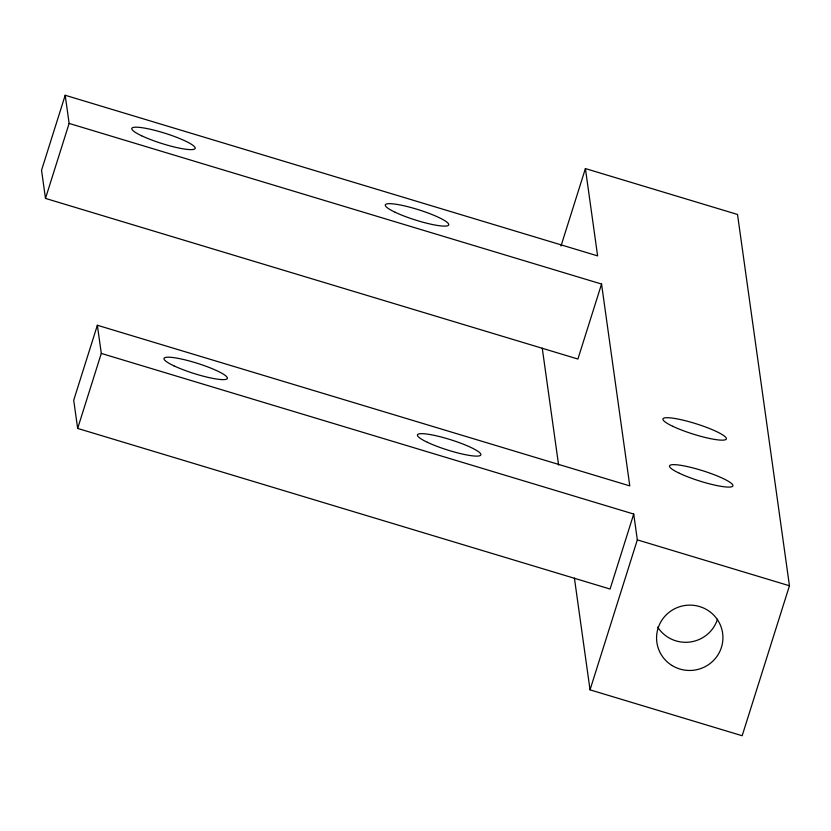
<?xml version="1.0" encoding="UTF-8"?>
<svg xmlns="http://www.w3.org/2000/svg" width="831" height="831" viewBox="0 0 831 831"><rect width="100%" height="100%" fill="white"/><g stroke="black" fill="none" stroke-linecap="round" stroke-linejoin="round"><path stroke-width="1.25" d="M65.192 95.264L41.55 170.251L45.487 198.412L577.909 359.034L601.551 284.046L69.129 123.424L65.192 95.264L597.614 255.886L585.408 168.579L737.523 214.471L789.45 585.762L742.166 735.736L590.041 689.844L574.408 578.075M45.487 198.412L69.129 123.424M97.362 325.264L73.71 400.251L77.657 428.422L610.079 589.044L633.721 514.046L101.299 353.424L97.362 325.264L629.784 485.886L601.551 284.046M77.657 428.422L101.299 353.424M560.987 246.028L585.408 168.579M590.041 689.844L637.325 539.87L633.721 514.046M637.325 539.87L789.45 585.762M542.248 348.106L558.598 465.017M717.496 619.199A33.198 32.669 -8 0 1 690.062 642.02A33.198 32.669 -8 0 1 657.664 627.073M672.03 665.506A33.198 32.669 -8 0 0 722.908 638.946A33.198 32.669 -8 0 0 674.305 608.946A33.198 32.669 -8 0 0 672.03 665.506M173.845 365.796A33.198 5.36 17.5 0 0 226.499 379.165A33.198 5.36 17.5 0 0 186.674 360.27A33.198 5.36 17.5 0 0 173.845 365.796M141.675 135.796A33.198 5.36 17.5 0 0 194.329 149.165A33.198 5.36 17.5 0 0 154.514 130.27A33.198 5.36 17.5 0 0 141.675 135.796M395.213 212.289A33.198 5.36 17.5 0 0 447.867 225.648A33.198 5.36 17.5 0 0 408.042 206.753A33.198 5.36 17.5 0 0 395.213 212.289M427.373 442.289A33.198 5.36 17.5 0 0 480.027 455.648A33.198 5.36 17.5 0 0 440.212 436.753A33.198 5.36 17.5 0 0 427.373 442.289M679.405 473.275A33.198 5.36 17.5 0 0 732.059 486.634A33.198 5.36 17.5 0 0 692.233 467.739A33.198 5.36 17.5 0 0 679.405 473.275M672.84 426.334A33.198 5.36 17.5 0 0 725.494 439.692A33.198 5.36 17.5 0 0 685.668 420.798A33.198 5.36 17.5 0 0 672.84 426.334"/></g></svg>
